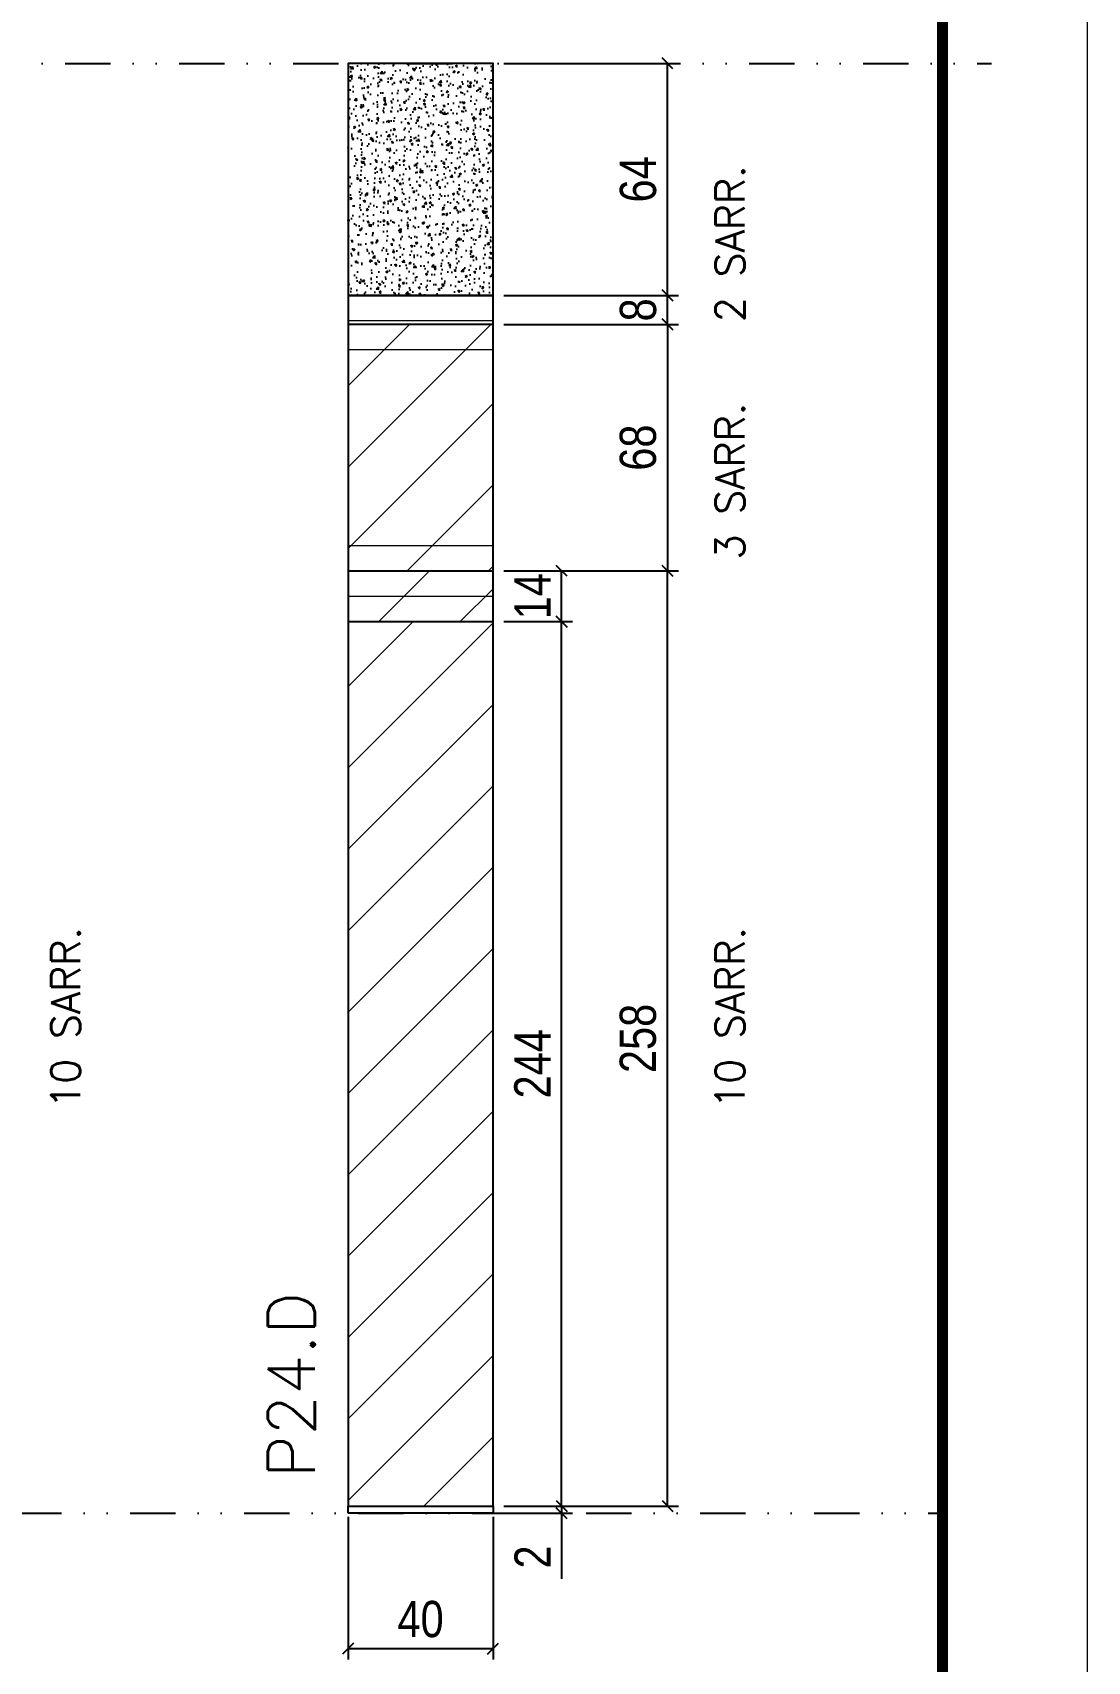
# Model space of a CAD drawing. Extents: x 28748 to 35002, y 14885 to 43501.
# Drawn here: x 34710.8 to 35001.8, y 41652.6 to 42101.9 of the extents above; entities that cross this region are included whole.
import ezdxf

# ---------------------------------------------------------------- set-up
doc = ezdxf.new("R2010")
doc.units = 0
doc.linetypes.add('DASHED', pattern=[0.75, 0.5, -0.25])
doc.linetypes.add('DIVIDE2', pattern=[0.625, 0.25, -0.125, 0, -0.125, 0, -0.125])
for name, color, linetype in [('COTA', 241, 'Continuous'), ('Nível', 160, 'Continuous'), ('Painéis', 200, 'Continuous')]:
    doc.layers.add(name, color=color, linetype=linetype)
for name, color, linetype, lineweight in [('Folhas', 255, 'Continuous', 9), ('Hachura', 251, 'Continuous', 9), ('Sarr 2.2x7', 40, 'Continuous', 9), ('SARRAFO DE PRESSAO', 251, 'DASHED', 9), ('Texto Seção', 7, 'Continuous', 15)]:
    doc.layers.add(name, color=color, linetype=linetype, lineweight=lineweight)
doc.styles.add('COTA TECNICA', font='techl___.ttf', dxfattribs={"height": 10})
doc.styles.add('REGUA-120', font='ROMANS.shx', dxfattribs={"height": 15})
doc.styles.add('ROMANS', font='romans.shx')
doc.dimstyles.new('PAINEL', dxfattribs={"dimtxt": 10, "dimasz": 3, "dimexe": 3, "dimexo": 3, "dimgap": 3, "dimtad": 1, "dimdec": 1, "dimzin": 12, "dimdsep": 46, "dimtxsty": 'COTA TECNICA', "dimblk1": 'OBLIQUE', "dimblk2": 'OBLIQUE', "dimsah": 1, "dimcen": 0.9, "dimclrd": 4, "dimclre": 4, "dimclrt": 240, "dimadec": 1, "dimazin": 3, "dimtfac": 1, "dimtdec": 1, "dimtmove": 0, "dimatfit": 3, "dimfxl": 1, "dimtolj": 1, "dimtzin": 12, "dimarcsym": 0})

# ---------------------------------------------------------------- blocks, each defined once
blk = doc.blocks.new('9999999999')
at = {"layer": 'Folhas'}
blk.add_lwpolyline([(98138.98, 34190.21), (99623.98, 34190.21), (99623.98, 35240.21), (98138.98, 35240.21)], close=True, dxfattribs=at)
at = {"layer": 'Folhas', "color": 30, "const_width": 3}
blk.add_lwpolyline([(98213.98, 34230.21), (99583.98, 34230.21), (99583.98, 35200.21), (98213.98, 35200.21)], close=True, dxfattribs=at)
blk = doc.blocks.new('_Oblique')
at = {"color": 0, "linetype": 'ByBlock', "lineweight": -2}
blk.add_line((-0.5, -0.5), (0.5, 0.5), dxfattribs=at)
blk = doc.blocks.new('*D189')
at = {"layer": 'COTA', "color": 4, "lineweight": -2, "transparency": 16777216}
for p, q in [((34797.87, 41692.45), (34797.87, 41653.11)), ((34837.87, 41692.45), (34837.87, 41653.11)), ((34797.87, 41656.11), (34837.87, 41656.11))]:
    blk.add_line(p, q, dxfattribs=at)
at = {"layer": 'Defpoints', "color": 0, "transparency": 16777216}
for p in [(34797.87, 41695.45), (34837.87, 41695.45), (34837.87, 41656.11)]:
    blk.add_point(p, dxfattribs=at)
at = {"layer": 'COTA', "color": 4, "lineweight": -2, "transparency": 16777216, "xscale": 3, "yscale": 3, "zscale": 3, "rotation": 180}
blk.add_blockref('_Oblique', (34797.87, 41656.11), dxfattribs=at)
at = {"layer": 'COTA', "color": 4, "lineweight": -2, "transparency": 16777216, "xscale": 3, "yscale": 3, "zscale": 3}
blk.add_blockref('_Oblique', (34837.87, 41656.11), dxfattribs=at)
at = {"layer": 'COTA', "color": 240, "transparency": 16777216, "insert": (34817.87, 41664.21), "char_height": 10, "attachment_point": 5, "style": 'COTA TECNICA'}
blk.add_mtext('\\A1;40', dxfattribs=at)
blk = doc.blocks.new('*D190')
at = {"layer": 'COTA', "color": 4, "lineweight": -2, "transparency": 16777216}
for p, q in [((34840.87, 42093.45), (34889, 42093.45)), ((34886, 42029.45), (34886, 42093.45)), ((34840.87, 42029.45), (34889, 42029.45))]:
    blk.add_line(p, q, dxfattribs=at)
at = {"layer": 'Defpoints', "color": 0, "transparency": 16777216}
for p in [(34837.87, 42093.45), (34886, 42093.45), (34837.87, 42029.45)]:
    blk.add_point(p, dxfattribs=at)
at = {"layer": 'COTA', "color": 4, "lineweight": -2, "transparency": 16777216, "xscale": 3, "yscale": 3, "zscale": 3}
for p, rotation in [((34886, 42093.45), 90), ((34886, 42029.45), 270)]:
    blk.add_blockref('_Oblique', p, dxfattribs=dict(at, rotation=rotation))
at = {"layer": 'COTA', "color": 240, "transparency": 16777216, "insert": (34877.9, 42061.45), "char_height": 10, "attachment_point": 5, "rotation": 90, "style": 'COTA TECNICA'}
blk.add_mtext('\\A1;64', dxfattribs=at)
blk = doc.blocks.new('*D191')
at = {"layer": 'COTA', "color": 4, "linetype": 'ByBlock', "lineweight": -2, "transparency": 16777216}
for p, q in [((34840.87, 41953.45), (34889, 41953.45)), ((34886, 41695.45), (34886, 41953.45)), ((34840.87, 41695.45), (34889, 41695.45))]:
    blk.add_line(p, q, dxfattribs=at)
at = {"layer": 'Defpoints', "color": 0, "linetype": 'ByBlock', "transparency": 16777216}
for p in [(34837.87, 41953.45), (34886, 41953.45), (34837.87, 41695.45)]:
    blk.add_point(p, dxfattribs=at)
at = {"layer": 'COTA', "color": 4, "linetype": 'ByBlock', "lineweight": -2, "transparency": 16777216, "xscale": 3, "yscale": 3, "zscale": 3}
for p, rotation in [((34886, 41953.45), 90), ((34886, 41695.45), 270)]:
    blk.add_blockref('_Oblique', p, dxfattribs=dict(at, rotation=rotation))
at = {"layer": 'COTA', "color": 240, "linetype": 'ByBlock', "transparency": 16777216, "insert": (34877.87, 41824.45), "char_height": 10, "attachment_point": 5, "rotation": 90, "style": 'COTA TECNICA'}
blk.add_mtext('\\A1;258', dxfattribs=at)
blk = doc.blocks.new('*D1437')
at = {"layer": 'COTA', "color": 4, "linetype": 'ByBlock', "lineweight": -2, "transparency": 16777216}
for p, q in [((34856.78, 41695.45), (34856.78, 41698.45)), ((34840.87, 41695.45), (34859.78, 41695.45)), ((34840.87, 41693.45), (34859.78, 41693.45)), ((34856.78, 41695.45), (34856.78, 41693.45)), ((34856.78, 41693.45), (34856.78, 41675.34))]:
    blk.add_line(p, q, dxfattribs=at)
at = {"layer": 'Defpoints', "color": 0, "linetype": 'ByBlock', "transparency": 16777216}
for p in [(34837.87, 41695.45), (34837.87, 41693.45), (34856.78, 41693.45)]:
    blk.add_point(p, dxfattribs=at)
at = {"layer": 'COTA', "color": 4, "linetype": 'ByBlock', "lineweight": -2, "transparency": 16777216, "xscale": 3, "yscale": 3, "zscale": 3}
for p, rotation in [((34856.78, 41695.45), 270), ((34856.78, 41693.45), 90)]:
    blk.add_blockref('_Oblique', p, dxfattribs=dict(at, rotation=rotation))
at = {"layer": 'COTA', "color": 240, "linetype": 'ByBlock', "transparency": 16777216, "insert": (34848.78, 41681.4), "char_height": 10, "attachment_point": 5, "rotation": 90, "style": 'COTA TECNICA'}
blk.add_mtext('\\A1;2', dxfattribs=at)
blk = doc.blocks.new('*D1438')
at = {"layer": 'COTA', "color": 4, "linetype": 'ByBlock', "lineweight": -2, "transparency": 16777216}
for p, q in [((34840.87, 41939.45), (34859.78, 41939.45)), ((34856.78, 41695.45), (34856.78, 41939.45)), ((34840.87, 41695.45), (34859.78, 41695.45))]:
    blk.add_line(p, q, dxfattribs=at)
at = {"layer": 'Defpoints', "color": 0, "linetype": 'ByBlock', "transparency": 16777216}
for p in [(34837.87, 41939.45), (34856.78, 41939.45), (34837.87, 41695.45)]:
    blk.add_point(p, dxfattribs=at)
at = {"layer": 'COTA', "color": 4, "linetype": 'ByBlock', "lineweight": -2, "transparency": 16777216, "xscale": 3, "yscale": 3, "zscale": 3}
for p, rotation in [((34856.78, 41939.45), 90), ((34856.78, 41695.45), 270)]:
    blk.add_blockref('_Oblique', p, dxfattribs=dict(at, rotation=rotation))
at = {"layer": 'COTA', "color": 240, "linetype": 'ByBlock', "transparency": 16777216, "insert": (34848.71, 41817.45), "char_height": 10, "attachment_point": 5, "rotation": 90, "style": 'COTA TECNICA'}
blk.add_mtext('\\A1;244', dxfattribs=at)
blk = doc.blocks.new('*D1439')
at = {"layer": 'COTA', "color": 4, "linetype": 'ByBlock', "lineweight": -2, "transparency": 16777216}
for p, q in [((34840.87, 41953.45), (34859.78, 41953.45)), ((34856.78, 41939.45), (34856.78, 41953.45)), ((34840.87, 41939.45), (34859.78, 41939.45))]:
    blk.add_line(p, q, dxfattribs=at)
at = {"layer": 'Defpoints', "color": 0, "linetype": 'ByBlock', "transparency": 16777216}
for p in [(34837.87, 41953.45), (34856.78, 41953.45), (34837.87, 41939.45)]:
    blk.add_point(p, dxfattribs=at)
at = {"layer": 'COTA', "color": 4, "linetype": 'ByBlock', "lineweight": -2, "transparency": 16777216, "xscale": 3, "yscale": 3, "zscale": 3}
for p, rotation in [((34856.78, 41953.45), 90), ((34856.78, 41939.45), 270)]:
    blk.add_blockref('_Oblique', p, dxfattribs=dict(at, rotation=rotation))
at = {"layer": 'COTA', "color": 240, "linetype": 'ByBlock', "transparency": 16777216, "insert": (34848.71, 41946.45), "char_height": 10, "attachment_point": 5, "rotation": 90, "style": 'COTA TECNICA'}
blk.add_mtext('\\A1;14', dxfattribs=at)
blk = doc.blocks.new('*D2093')
at = {"layer": 'COTA', "color": 4, "lineweight": -2, "transparency": 16777216}
for p, q in [((34840.87, 42021.45), (34889, 42021.45)), ((34886, 42021.45), (34886, 41953.45)), ((34840.87, 41953.45), (34889, 41953.45))]:
    blk.add_line(p, q, dxfattribs=at)
at = {"layer": 'Defpoints', "color": 0, "transparency": 16777216}
for p in [(34837.87, 42021.45), (34837.87, 41953.45), (34886, 41953.45)]:
    blk.add_point(p, dxfattribs=at)
at = {"layer": 'COTA', "color": 4, "lineweight": -2, "transparency": 16777216, "xscale": 3, "yscale": 3, "zscale": 3}
for p, rotation in [((34886, 42021.45), 90), ((34886, 41953.45), 270)]:
    blk.add_blockref('_Oblique', p, dxfattribs=dict(at, rotation=rotation))
at = {"layer": 'COTA', "color": 240, "transparency": 16777216, "insert": (34877.88, 41987.45), "char_height": 10, "attachment_point": 5, "rotation": 90, "style": 'COTA TECNICA'}
blk.add_mtext('\\A1;68', dxfattribs=at)
blk = doc.blocks.new('*D2494')
at = {"layer": 'COTA', "color": 4, "lineweight": -2, "transparency": 16777216}
for p, q in [((34840.87, 42029.45), (34889, 42029.45)), ((34886, 42021.45), (34886, 42029.45)), ((34840.87, 42021.45), (34889, 42021.45))]:
    blk.add_line(p, q, dxfattribs=at)
at = {"layer": 'Defpoints', "color": 0, "transparency": 16777216}
for p in [(34837.87, 42029.45), (34886, 42029.45), (34837.87, 42021.45)]:
    blk.add_point(p, dxfattribs=at)
at = {"layer": 'COTA', "color": 4, "lineweight": -2, "transparency": 16777216, "xscale": 3, "yscale": 3, "zscale": 3}
for p, rotation in [((34886, 42029.45), 90), ((34886, 42021.45), 270)]:
    blk.add_blockref('_Oblique', p, dxfattribs=dict(at, rotation=rotation))
at = {"layer": 'COTA', "color": 240, "transparency": 16777216, "insert": (34877.91, 42025.45), "char_height": 10, "attachment_point": 5, "rotation": 90, "style": 'COTA TECNICA'}
blk.add_mtext('\\A1;8', dxfattribs=at)

msp = doc.modelspace()

# ---------------------------------------------------------------- hatches: boundary and pattern name
at = {"layer": 'COTA', "linetype": 'ByBlock'}
h = msp.add_hatch(dxfattribs=at)
h.set_pattern_fill('AR-CONC', color=256, scale=0.03)
h.set_pattern_definition([(50, (-95502.902, 10580.6894), (5.46554007, -0.47817257), [0.5715, -6.2865]), (355, (-95502.902, 10580.6894), (-1.05730264, 5.73170536), [0.4572, -5.02921753]), (100.4514447, (-95502.4466, 10580.6496), (4.40823741, 5.25353256), [0.48570026, -5.34270734]), (46.1842, (-95502.902, 10582.2134), (8.13237123, -1.26126984), [0.85725, -9.42975]), (96.6355576, (-95502.224, 10582.108), (7.122124, 7.42278374), [0.7285507, -8.01406824]), (351.184151, (-95502.902, 10582.213), (7.122124, 7.42278374), [0.685799, -7.54379196]), (21, (-95502.14, 10581.8324), (4.54843174, -3.06795595), [0.5715, -6.2865]), (326, (-95502.14, 10581.8324), (1.85406085, 5.52563898), [0.4572, -5.0292]), (71.451445, (-95501.761, 10581.577), (6.40249258, 2.45768307), [0.48570026, -5.34269813]), (37.5, (-95502.902, 10580.6894), (0.092658098, 2.536651166), [0, -4.96824, 0, -5.1054, 0, -5.04825]), (7.5, (-95502.902, 10580.6894), (2.004589875, 3.005417245), [0, -2.91084, 0, -4.85394, 0, -1.92405]), (327.5, (-95504.6013, 10580.6894), (4.067717855, -0.17186232), [0, -1.905, 0, -5.9436, 0, -7.8867]), (317.5, (-95505.3633, 10580.6894), (4.44387544, 0.76279473), [0, -2.4765, 0, -3.94716, 0, -5.6007])])
h.paths.add_polyline_path([(34797.87, 42029.45), (34837.87, 42029.45), (34837.87, 42093.45), (34797.87, 42093.45)])
at = {"layer": 'Hachura'}
h = msp.add_hatch(dxfattribs=at)
h.set_pattern_fill('ANSI31', color=256, scale=5)
h.paths.add_polyline_path([(34837.87, 42021.45), (34797.87, 42021.45), (34797.87, 41953.45), (34837.87, 41953.45)])
at = {"layer": 'Hachura', "linetype": 'ByBlock'}
h = msp.add_hatch(dxfattribs=at)
h.set_pattern_fill('ANSI31', color=256, scale=5)
h.set_pattern_definition([(45, (-100272.658, 8247.539), (-11.2253202, 11.2253202), [])])
h.paths.add_polyline_path([(34797.87, 41939.45), (34837.87, 41939.45), (34837.87, 41953.45), (34797.87, 41953.45)])
h = msp.add_hatch(dxfattribs=at)
h.set_pattern_fill('ANSI31', color=256, scale=5)
h.set_pattern_definition([(45, (-100272.658, 8260.539), (-11.2253202, 11.2253202), [])])
h.paths.add_polyline_path([(34837.87, 41939.45), (34797.87, 41939.45), (34797.87, 41695.45), (34837.87, 41695.45)])

# ---------------------------------------------------------------- linework, layer by layer
at = {"layer": 'COTA', "linetype": 'ByBlock'}
msp.add_lwpolyline([(34797.87, 42029.45), (34837.87, 42029.45), (34837.87, 42093.45), (34797.87, 42093.45)], close=True, dxfattribs=at)
at = {"layer": 'Nível', "color": 4, "linetype": 'DIVIDE2', "ltscale": 50}
for p, q in [((33965, 42093.45), (34975.34, 42093.45)), ((33951.5, 41693.45), (34961.84, 41693.45))]:
    msp.add_line(p, q, dxfattribs=at)
at = {"layer": 'Painéis'}
for p, q in [((34837.87, 42029.45), (34797.87, 42029.45)), ((34797.87, 42029.45), (34797.87, 41953.45)), ((34837.87, 41953.45), (34837.87, 42029.45)), ((34837.87, 42021.45), (34797.87, 42021.45)), ((34797.87, 41953.45), (34797.87, 41695.45)), ((34797.87, 41953.45), (34837.87, 41953.45)), ((34837.87, 41695.45), (34837.87, 41953.45)), ((34797.87, 41939.45), (34837.87, 41939.45)), ((34797.87, 41695.45), (34837.87, 41695.45)), ((34797.87, 41695.45), (34837.87, 41695.45)), ((34797.87, 41693.45), (34797.87, 41695.45)), ((34837.87, 41693.45), (34797.87, 41693.45)), ((34837.87, 41695.45), (34837.87, 41693.45))]:
    msp.add_line(p, q, dxfattribs=at)
at = {"layer": 'Painéis', "linetype": 'ByBlock'}
msp.add_line((34797.87, 41953.45), (34837.87, 41953.45), dxfattribs=at)
at = {"layer": 'Sarr 2.2x7'}
for p, q in [((34837.87, 42022.45), (34797.87, 42022.45)), ((34837.87, 42014.45), (34797.87, 42014.45)), ((34797.87, 41960.45), (34837.87, 41960.45)), ((34797.87, 41946.45), (34837.87, 41946.45))]:
    msp.add_line(p, q, dxfattribs=at)
at = {"layer": 'Sarr 2.2x7', "linetype": 'Continuous'}
msp.add_line((34837.87, 41953.45), (34837.87, 41946.45), dxfattribs=at)

# ---------------------------------------------------------------- block references
at = {"layer": 'SARRAFO DE PRESSAO', "color": 6, "linetype": 'ByBlock'}
msp.add_blockref('9999999999', (-64622.14, 7111.96), dxfattribs=at)

# ---------------------------------------------------------------- texts
at = {"layer": 'Texto Seção', "linetype": 'Continuous', "style": 'ROMANS'}
for s, p in [('2 SARR.', (34907.2, 42022.09)), ('3 SARR.', (34907.2, 41956.6)), ('10 SARR.', (34723.92, 41805.1)), ('10 SARR.', (34907.2, 41805.1))]:
    msp.add_text(s, height=8, rotation=90, dxfattribs=at).set_placement(p)
at = {"layer": 'Texto Seção', "style": 'REGUA-120'}
msp.add_text('P24.D', height=13, rotation=90, dxfattribs=at).set_placement((34788.73, 41703.23))

# ---------------------------------------------------------------- dimensions: what is measured, and where the dimension line sits
at = {"layer": 'COTA'}
dim = msp.add_linear_dim(base=(34886, 42093.45), p1=(34837.87, 42029.45), p2=(34837.87, 42093.45), angle=90, dimstyle='PAINEL', override={"dimarcsym": 2}, dxfattribs=at)
dim.commit()
dim.dimension.update_dxf_attribs({"geometry": '*D190', "text_midpoint": (34877.9, 42061.45)})
dim = msp.add_linear_dim(base=(34886, 42029.45), p1=(34837.87, 42021.45), p2=(34837.87, 42029.45), angle=90, dimstyle='PAINEL', dxfattribs=at)
dim.commit()
dim.dimension.update_dxf_attribs({"geometry": '*D2494', "text_midpoint": (34886, 42025.45), "dimtype": 160})
dim = msp.add_linear_dim(base=(34886, 41953.45), p1=(34837.87, 42021.45), p2=(34837.87, 41953.45), angle=90, dimstyle='PAINEL', dxfattribs=at)
dim.commit()
dim.dimension.update_dxf_attribs({"geometry": '*D2093', "text_midpoint": (34877.88, 41987.45)})
at = {"layer": 'COTA', "linetype": 'ByBlock'}
for base, p2, picture, middle in [((34886, 41953.45), (34837.87, 41953.45), '*D191', (34877.87, 41824.45)), ((34856.78, 41939.45), (34837.87, 41939.45), '*D1438', (34848.71, 41817.45)), ((34856.78, 41693.45), (34837.87, 41693.45), '*D1437', (34848.78, 41681.4))]:
    dim = msp.add_linear_dim(base=base, p1=(34837.87, 41695.45), p2=p2, angle=90, dimstyle='PAINEL', dxfattribs=at)
    dim.commit()
    dim.dimension.update_dxf_attribs({"geometry": picture, "text_midpoint": middle})
dim = msp.add_linear_dim(base=(34856.78, 41953.45), p1=(34837.87, 41939.45), p2=(34837.87, 41953.45), angle=90, dimstyle='PAINEL', override={"dimtmove": 1}, dxfattribs=at)
dim.commit()
dim.dimension.update_dxf_attribs({"geometry": '*D1439', "text_midpoint": (34856.78, 41946.45), "dimtype": 160})
at = {"layer": 'COTA'}
dim = msp.add_linear_dim(base=(34837.87, 41656.11), p1=(34797.87, 41695.45), p2=(34837.87, 41695.45), dimstyle='PAINEL', override={"dimarcsym": 2}, dxfattribs=at)
dim.commit()
dim.dimension.update_dxf_attribs({"geometry": '*D189', "text_midpoint": (34817.87, 41664.21)})

doc.saveas('drawing.dxf')
